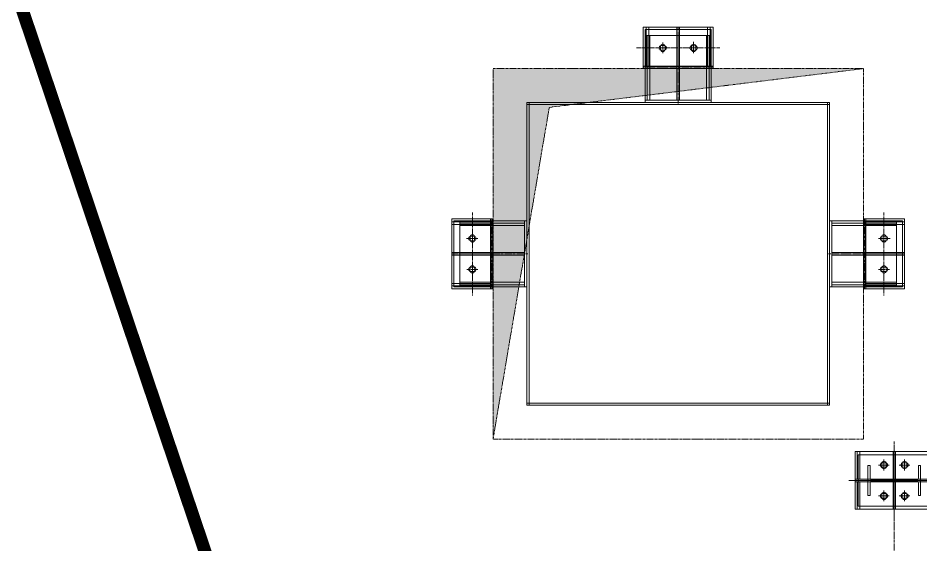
# Model space of a CAD drawing. Header units: inches. Extents: x 209270 to 234360, y -180214 to -150194.
# Drawn here: x 218804 to 223192, y -159677 to -157119 of the extents above; entities that cross this region are included whole.
import ezdxf

# ---------------------------------------------------------------- set-up
doc = ezdxf.new("R2010")
doc.units = ezdxf.units.IN
doc.header["$LTSCALE"] = 10
doc.header["$MEASUREMENT"] = 0
for name, pattern in [('CENTER', [2, 1.25, -0.25, 0.25, -0.25]), ('CENTER2', [1.125, 0.75, -0.125, 0.125, -0.125]), ('HIDDEN', [0.375, 0.25, -0.125])]:
    doc.linetypes.add(name, pattern=pattern)
for name, color, linetype, lineweight in [('CEN', 1, 'CENTER', 9), ('CENETR LINE', 1, 'CENTER2', 9), ('CENTER', 1, 'CENTER', 9), ('Chute', 191, 'Continuous', 9), ('DIM', 42, 'Continuous', 13), ('DIM.', 42, 'Continuous', 13), ('HIDDEN', 3, 'HIDDEN', 9), ('hoist', 221, 'Continuous', 9), ('MAIN OBJECT', 2, 'Continuous', 18), ('OBJECT', 2, 'Continuous', 18), ('STR25', 30, 'Continuous', 5), ('STRUC-25HD', 3, 'HIDDEN', 5)]:
    doc.layers.add(name, color=color, linetype=linetype, lineweight=lineweight)

# ---------------------------------------------------------------- blocks, each defined once
blk = doc.blocks.new('A$C70ae27ad')
at = {"layer": 'CEN'}
for p, q in [((26.1, 0), (-26.1, 0)), ((0, 20), (0, -20))]:
    blk.add_line(p, q, dxfattribs=at)
at = {"layer": 'MAIN OBJECT', "ltscale": 0.2, "elevation": 5435030.5}
blk.add_lwpolyline([(-7, 11, 1), (-7, -11), (7, -11, 1), (7, 11)], format="xyb", close=True, dxfattribs=at)
blk = doc.blocks.new('A$C3120f6e4')
at = {"layer": 'CEN'}
for p, q in [((170, 94), (-170, 94)), ((0, -100), (0, 100)), ((-75, -26.2), (-75, 26)), ((75, -29.3), (75, 26.1)), ((-48.9, 0), (-101.1, 0)), ((101.1, 0), (48.9, 0))]:
    blk.add_line(p, q, dxfattribs=at)
at = {"layer": 'HIDDEN', "ltscale": 0.2, "elevation": 5435030.5}
for points in [[(-82, -11.1, -1), (-82, 10.9), (-68, 10.9, -1), (-68, -11.1)], [(68, 11.1, 1), (68, -10.9), (82, -10.9, 1), (82, 11.1)]]:
    blk.add_lwpolyline(points, format="xyb", close=True, dxfattribs=at)
at = {"layer": 'STR25', "ltscale": 0.2, "elevation": 5435030.5}
blk.add_lwpolyline([(-170, 100), (170, 100), (170, -100), (-170, -100)], close=True, dxfattribs=at)
at = {"layer": 'STRUC-25HD', "elevation": 5435030.5}
for points in [[(170, 88), (170, 100), (-170, 100), (-170, 88)], [(-143, -100), (-155, -100), (-155, 88), (-143, 88)], [(6, -100), (-6, -100), (-6, 88), (6, 88)], [(155, -100), (143, -100), (143, 88), (155, 88)]]:
    blk.add_lwpolyline(points, close=True, dxfattribs=at)
blk = doc.blocks.new('A$C67244592')
at = {"layer": 'hoist', "lineweight": 0, "const_width": 62.5}
blk.add_lwpolyline([(0, -500), (4.3, 5159.9, 0.081795), (-153.3, 6122), (-1342.4, 9643.9, -0.081584), (-1500.1, 10603.6), (-1500.1, 15050)], format="xyb", dxfattribs=at)
blk = doc.blocks.new('A$C7152add8')
at = {"layer": 'CENETR LINE'}
for p, q in [((0, -26.1), (0, 26.1)), ((-20, 0), (20, 0))]:
    blk.add_line(p, q, dxfattribs=at)
at = {"layer": 'MAIN OBJECT'}
blk.add_lwpolyline([(-11, -7, 1), (11, -7), (11, 7, 1), (-11, 7)], format="xyb", close=True, dxfattribs=at)
blk = doc.blocks.new('A$Ca7ba0a48')
at = {"layer": 'CENETR LINE'}
for p, q in [((0, -26.1), (0, 26.1)), ((-20, 0), (20, 0))]:
    blk.add_line(p, q, dxfattribs=at)
at = {"layer": 'STR25'}
blk.add_lwpolyline([(-11, -7, 1), (11, -7), (11, 7, 1), (-11, 7)], format="xyb", close=True, dxfattribs=at)
blk = doc.blocks.new('A$C3a44436a')
at = {"layer": 'CEN'}
for p, q in [((0, 189.6), (0, -189.6)), ((-220.2, 0), (220.2, 0))]:
    blk.add_line(p, q, dxfattribs=at)
at = {"layer": 'STR25'}
for points in [[(-190, 140), (190, 140), (190, -140), (-190, -140)], [(-180, 6), (-168, 6), (-168, 140), (-180, 140)], [(180, 6), (168, 6), (168, 140), (180, 140)], [(-180, -6), (-168, -6), (-168, -140), (-180, -140)], [(180, -6), (168, -6), (168, -140), (180, -140)]]:
    blk.add_lwpolyline(points, close=True, dxfattribs=at)
at = {"layer": 'STR25', "elevation": -450449366.5}
for points in [[(-6, 6), (6, 6), (6, 140), (-6, 140)], [(-190, 6), (-190, -6), (190, -6), (190, 6)], [(-6, -6), (6, -6), (6, -140), (-6, -140)]]:
    blk.add_lwpolyline(points, close=True, dxfattribs=at)
at = {"layer": 'MAIN OBJECT'}
for p in [(-50, 75), (50, 75), (-50, -75), (50, -75)]:
    blk.add_blockref('A$Ca7ba0a48', p, dxfattribs=at)
blk = doc.blocks.new('A$C2a882183')
at = {"layer": 'CEN'}
for p, q in [((0, 151.7), (0, -151.7)), ((-211.4, 0), (211.4, 0))]:
    blk.add_line(p, q, dxfattribs=at)
blk.add_circle((0, 0), 5, dxfattribs=at)
at = {"layer": 'MAIN OBJECT'}
blk.add_lwpolyline([(-175, 125), (175, 125), (175, -125), (-175, -125)], close=True, dxfattribs=at)
blk.add_lwpolyline([(109.1, -3.2), (-109.1, -3.2, 0.414214), (-117.1, -11.2), (-117.1, -73.2), (-117.1, -73.2), (-128, -73.2), (-128, 73.2), (-117.1, 73.2), (-117.1, 11.1, 0.414214), (-109.1, 3.1), (109.1, 3.1, 0.414214), (117.1, 11.1), (117.1, 73.2), (128, 73.2), (128, -73.2), (117.1, -73.2), (117.1, -11.2, 0.414214)], format="xyb", close=True, dxfattribs=at)
at = {"layer": 'OBJECT'}
blk.add_line((117.1, -73.2), (117.1, -73.2), dxfattribs=at)
at = {"layer": 'DIM'}
blk.add_blockref('A$C3a44436a', (0, 0), dxfattribs=at)
at = {"layer": 'DIM', "rotation": 270}
for p in [(-50, 75), (50, 75), (-50, -75), (50, -75)]:
    blk.add_blockref('A$C7152add8', p, dxfattribs=at)
blk = doc.blocks.new('A$C34ae56dc')
at = {"layer": 'CEN'}
for p, q in [((0, 87.5), (0, -87.5)), ((77.7, 0.5), (-77.3, 0, 450449366.5))]:
    blk.add_line(p, q, dxfattribs=at)
at = {"layer": 'MAIN OBJECT', "ltscale": 0.2}
blk.add_circle((0, 0), 11, dxfattribs=at)
at = {"layer": 'STR25', "ltscale": 0.2}
blk.add_lwpolyline([(65.2, -74.5), (-64.8, -75), (-64.8, 75), (65.2, 75.5)], close=True, dxfattribs=at)
at = {"layer": 'STRUC-25HD'}
for points in [[(38.2, 48.5), (38.2, 60.5), (-54.8, 60), (-54.8, 48)], [(50.2, 75.5), (38.2, 75.5), (38.2, -74.5), (50.2, -74.5)], [(38.2, -47.5), (38.2, -59.5), (-54.8, -60), (-54.8, -48)]]:
    blk.add_lwpolyline(points, close=True, dxfattribs=at)
blk = doc.blocks.new('A$C1f4f58bd')
at = {"color": 2, "ltscale": 0.8, "elevation": 101552602.3}
for points in [[(4707.5, 2410), (4212.5, 2410)], [(4212.5, 2390), (4707.5, 2390)]]:
    blk.add_lwpolyline(points, dxfattribs=at)
at = {"layer": 'CEN'}
for p, q in [((4170, 2327.5, -815479761.5), (4170, 2472.5, -815479761.5)), ((4750, 2327.5, -815479761.5), (4750, 2472.5, -815479761.5)), ((4245, 2400, -815479761.5), (4100, 2400, -815479761.5)), ((4675, 2400, -815479761.5), (4820, 2400, -815479761.5))]:
    blk.add_line(p, q, dxfattribs=at)
blk.add_lwpolyline([(1100, 2200), (5000, 2200), (5000, -2700), (1100, -2700)], close=True, dxfattribs=at)
at = {"layer": 'CENTER', "linetype": 'CENTER2'}
for p, q in [((4460, 2470.7), (4460, 2329.3)), ((4460, 2329.3), (4460, 2470.7)), ((4728.5, 2400), (4191.5, 2400))]:
    blk.add_line(p, q, dxfattribs=at)
at = {"layer": 'HIDDEN', "elevation": -99766209.1}
for points in [[(4208.5, 2390), (4208.5, 2410), (4212.5, 2410)], [(4212.5, 2390), (4208.5, 2390)], [(4711.5, 2390), (4711.5, 2410), (4707.5, 2410)], [(4711.5, 2390), (4711.5, 2410), (4707.5, 2410)], [(4707.5, 2390), (4711.5, 2390)], [(4707.5, 2390), (4711.5, 2390)]]:
    blk.add_lwpolyline(points, dxfattribs=at)
at = {"layer": 'MAIN OBJECT', "elevation": -815479761.5}
for points in [[(4225.2, 2447.6), (4125.2, 2447.6), (4125.2, 2347.6), (4225.2, 2347.6)], [(4694.8, 2447.6), (4794.8, 2447.6), (4794.8, 2347.6), (4694.8, 2347.6)]]:
    blk.add_lwpolyline(points, close=True, dxfattribs=at)
for points in [[(4135, 2362.5), (4210, 2362.5), (4210, 2437.5), (4209.5, 2437.5, 0.414214), (4204, 2432), (4204, 2377, -0.414214), (4195.5, 2368.5), (4140.5, 2368.5, 0.414214), (4135, 2363)], [(4785, 2362.5), (4710, 2362.5), (4710, 2437.5), (4710.5, 2437.5, -0.414214), (4716, 2432), (4716, 2377, 0.414214), (4724.5, 2368.5), (4779.5, 2368.5, -0.414214), (4785, 2363)]]:
    blk.add_lwpolyline(points, format="xyb", close=True, dxfattribs=at)
at = {"rotation": 270}
blk.add_blockref('A$C34ae56dc', (4170, 2400, -815479761.5), dxfattribs=at)
at = {"xscale": -1.000000000000001, "rotation": 90}
blk.add_blockref('A$C34ae56dc', (4750, 2400, -815479761.5), dxfattribs=at)
at = {"layer": 'DIM'}
for p in [(1100, 2200, 450449366.5), (5000, 2200, 450449366.5), (1100, -2700, 450449366.5), (5000, -2700, 450449366.5)]:
    blk.add_blockref('A$C2a882183', p, dxfattribs=at)

msp = doc.modelspace()

# ---------------------------------------------------------------- hatches: boundary and pattern name
at = {"layer": 'CEN'}
h = msp.add_hatch(color=256, dxfattribs=at)
h.dxf.hatch_style = 1
h.paths.add_polyline_path([(222912, -157363.8), (221112, -157363.8), (221112, -159163.8), (221385.3, -157552.2)])

# ---------------------------------------------------------------- linework, layer by layer
for p, q in [((222011.9, -157533.5), (222011.9, -157203.3)), ((222213.6, -157263.6), (221810.1, -157263.6)), ((221385.3, -157552.2), (222912, -157363.8)), ((221112, -159163.8), (221385.3, -157552.2)), ((221011.7, -158061.9), (221011.7, -158465.4)), ((223012, -158061.9), (223012, -158465.4)), ((221281.7, -158263.7), (220951.5, -158263.7)), ((222742, -158263.7), (223072.2, -158263.7))]:
    msp.add_line(p, q, dxfattribs=at)
msp.add_lwpolyline([(221112, -157363.8), (222912, -157363.8), (222912, -159163.8), (221112, -159163.8)], close=True, dxfattribs=at)
at = {"layer": 'Chute'}
for p, q in [((221276.9, -158998.7, -702228907.6), (221276.9, -157528.7, -702228907.6)), ((221276.9, -157528.7, -702228907.6), (222746.9, -157528.7, -702228907.6)), ((221276.9, -157538.7, -702228907.6), (222746.9, -157538.7, -702228907.6)), ((221286.9, -158998.7, -702228907.6), (221286.9, -157528.7, -702228907.6)), ((222736.9, -157528.7, -702228907.6), (222736.9, -158998.7, -702228907.6)), ((222746.9, -157528.7, -702228907.6), (222746.9, -158998.7, -702228907.6)), ((222746.9, -158988.7, -702228907.6), (221276.9, -158988.7, -702228907.6)), ((222746.9, -158998.7, -702228907.6), (221276.9, -158998.7, -702228907.6))]:
    msp.add_line(p, q, dxfattribs=at)
at = {"layer": 'MAIN OBJECT'}
for points, elevation in [([(222171.9, -157353.6), (222171.9, -157173.6), (221851.9, -157173.6), (221851.9, -157353.6)], -491057285.9), ([(222171.9, -157516.7), (222171.9, -157203.3), (221851.9, -157203.3), (221851.9, -157516.7)], -702228907.6), ([(221873.9, -157516.7), (221861.9, -157516.7), (221861.9, -157203.3), (221873.9, -157203.3)], -702228907.6), ([(222017.9, -157516.7), (222005.9, -157516.7), (222005.9, -157203.3), (222017.9, -157203.3)], -702212532.5), ([(222149.9, -157516.7), (222161.9, -157516.7), (222161.9, -157203.3), (222149.9, -157203.3)], -702228907.6), ([(222171.9, -157528.7), (222171.9, -157516.7), (221851.9, -157516.7), (221851.9, -157528.7)], -702228907.6), ([(221101.7, -158103.7), (220921.7, -158103.7), (220921.7, -158423.7), (221101.7, -158423.7)], -437826209.8), ([(221264.9, -158103.7), (220951.5, -158103.7), (220951.5, -158423.7), (221264.9, -158423.7)], -648997831.5), ([(221264.9, -158125.7), (221264.9, -158113.7), (220951.5, -158113.7), (220951.5, -158125.7)], -648997831.5), ([(221276.9, -158103.7), (221264.9, -158103.7), (221264.9, -158423.7), (221276.9, -158423.7)], -648997831.5), ([(222746.9, -158103.7), (222758.9, -158103.7), (222758.9, -158423.7), (222746.9, -158423.7)], -648997831.5), ([(222758.9, -158103.7), (223072.2, -158103.7), (223072.2, -158423.7), (222758.9, -158423.7)], -648997831.5), ([(222758.9, -158125.7), (222758.9, -158113.7), (223072.2, -158113.7), (223072.2, -158125.7)], -648997831.5), ([(222922, -158103.7), (223102, -158103.7), (223102, -158423.7), (222922, -158423.7)], -437826209.8), ([(221264.9, -158257.7), (221264.9, -158269.7), (220951.5, -158269.7), (220951.5, -158257.7)], -648981456.5), ([(222758.9, -158257.7), (222758.9, -158269.7), (223072.2, -158269.7), (223072.2, -158257.7)], -648981456.5), ([(221264.9, -158401.7), (221264.9, -158413.7), (220951.5, -158413.7), (220951.5, -158401.7)], -648997831.5), ([(222758.9, -158401.7), (222758.9, -158413.7), (223072.2, -158413.7), (223072.2, -158401.7)], -648997831.5)]:
    msp.add_lwpolyline(points, close=True, dxfattribs=dict(at, elevation=elevation))

# ---------------------------------------------------------------- block references
at = {"layer": 'DIM', "ltscale": 20, "xscale": -1, "rotation": 270}
for p in [(221936.9, -157263.6, 8090976118.3), (222086.9, -157263.6, 8090976118.3)]:
    msp.add_blockref('A$C70ae27ad', p, dxfattribs=at)
at = {"layer": 'DIM', "ltscale": 20, "xscale": -1}
for p in [(221011.7, -158188.7, 8144207194.3), (221011.7, -158338.7, 8144207194.3)]:
    msp.add_blockref('A$C70ae27ad', p, dxfattribs=at)
at = {"layer": 'DIM', "ltscale": 20}
for p in [(223012, -158188.7, 8144207194.3), (223012, -158338.7, 8144207194.3)]:
    msp.add_blockref('A$C70ae27ad', p, dxfattribs=at)
at = {"layer": 'DIM'}
msp.add_blockref('A$C1f4f58bd', (221961.9, -161563.7, -450449365.8), dxfattribs=at)
at = {"layer": 'DIM.'}
msp.add_blockref('A$C67244592', (220011.9, -166263.7), dxfattribs=at)
at = {"layer": 'MAIN OBJECT', "xscale": -1}
for p, rotation in [((222011.9, -157263.6, -491057285.9), 180), ((221011.7, -158263.7, -437826209.8), 270)]:
    msp.add_blockref('A$C3120f6e4', p, dxfattribs=dict(at, rotation=rotation))
at = {"layer": 'MAIN OBJECT', "rotation": 90.00000000000001}
msp.add_blockref('A$C3120f6e4', (223012, -158263.7, -437826209.8), dxfattribs=at)

doc.saveas('drawing.dxf')
